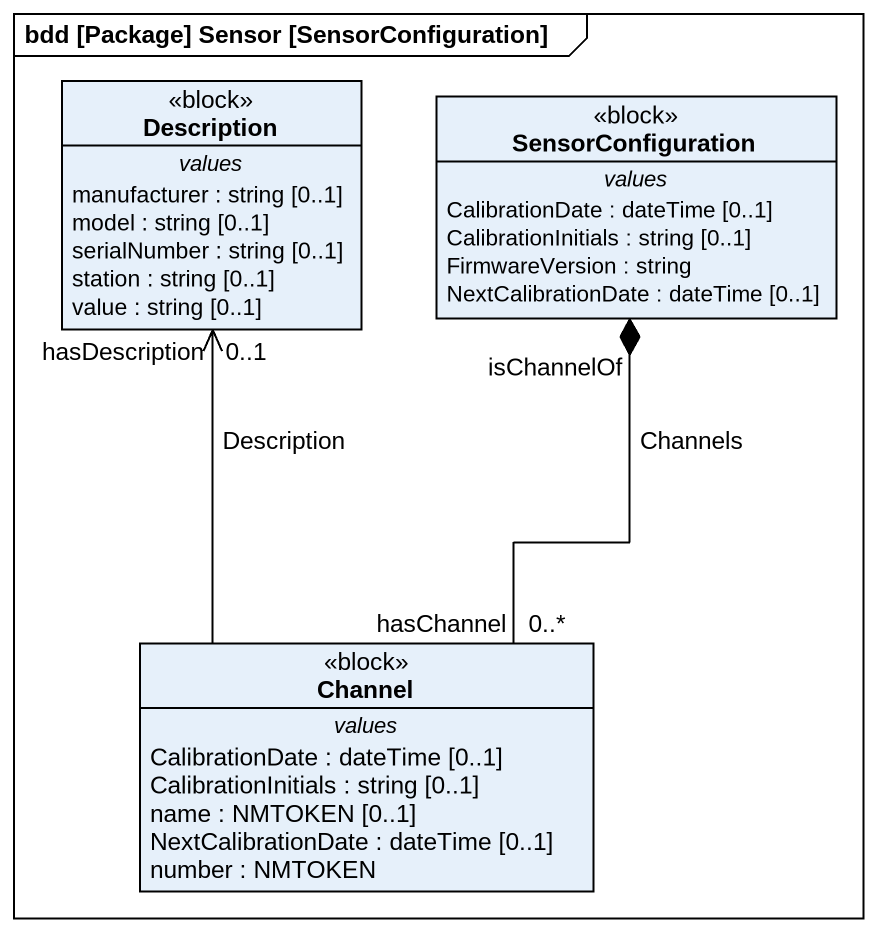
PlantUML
@startuml
mainframe bdd [Package] Sensor [SensorConfiguration]
hide circle
hide empty members
class Description <<block>> {
  -- values --
  manufacturer : string [0..1]
  model : string [0..1]
  serialNumber : string [0..1]
  station : string [0..1]
  value : string [0..1]
}
class SensorConfiguration <<block>> {
  -- values --
  CalibrationDate : dateTime [0..1]
  CalibrationInitials : string [0..1]
  FirmwareVersion : string
  NextCalibrationDate : dateTime [0..1]
}
class Channel <<block>> {
  -- values --
  CalibrationDate : dateTime [0..1]
  CalibrationInitials : string [0..1]
  name : NMTOKEN [0..1]
  NextCalibrationDate : dateTime [0..1]
  number : NMTOKEN
}
Channel -up-> "0..1\nhasDescription" Description : Description
Channel "hasChannel\n0..*" -up-* "isChannelOf" SensorConfiguration : Channels
@enduml
